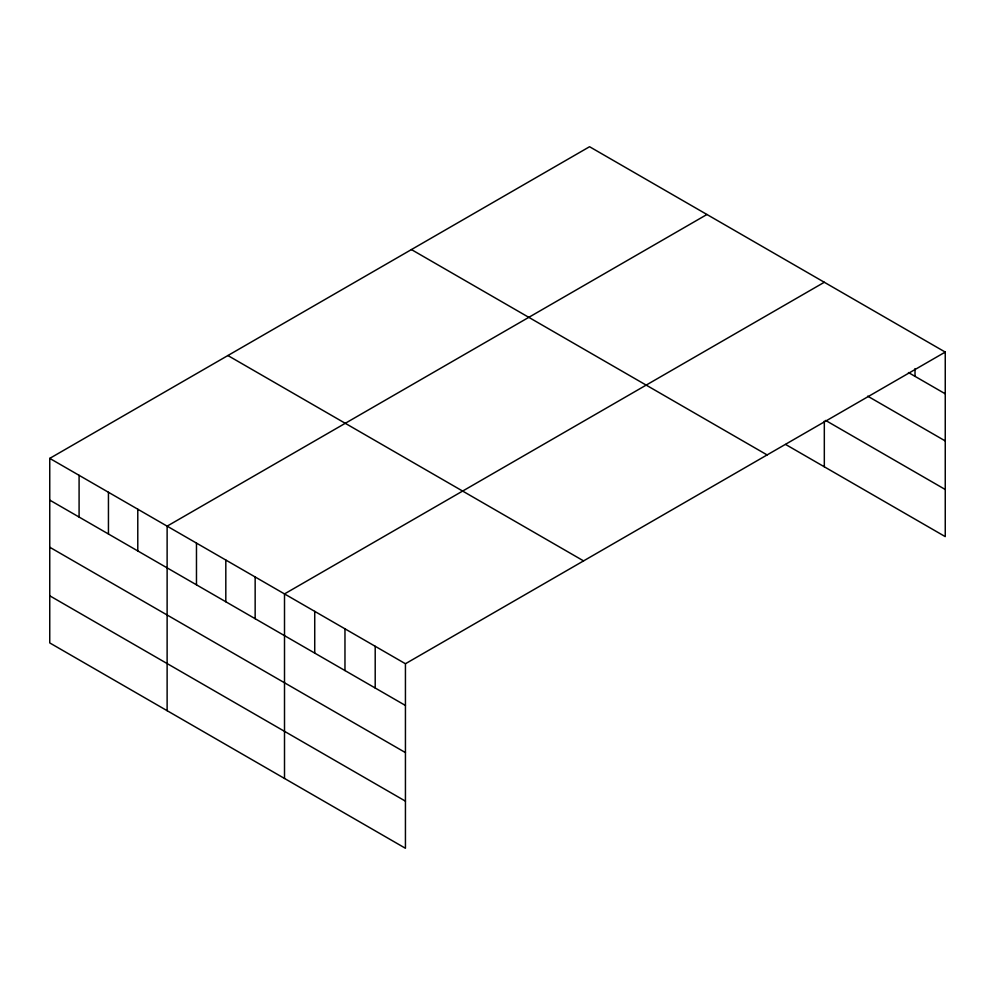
<?xml version="1.0" encoding="UTF-8"?>
<svg xmlns="http://www.w3.org/2000/svg" width="995" height="995" viewBox="0 0 995 995"><rect width="100%" height="100%" fill="white"/><g stroke="black" fill="none" stroke-linecap="round" stroke-linejoin="round"><path stroke-width="1.49" d="M49.75 458.384L405.438 663.74L405.438 848.275L49.75 642.919L49.75 458.384L589.562 146.725L945.25 352.081L945.25 536.616L785.64 444.466M706.935 214.497L167.123 526.156L167.123 710.679M824.32 282.257L284.508 593.915L284.508 778.451M405.438 663.74L945.25 352.081M908.447 372.553L945.25 393.809M867.69 396.159L945.25 440.934M825.626 420.425L945.25 489.49M411.42 249.571L767.108 454.926M227.892 355.538L583.58 560.894M49.75 500.112L405.438 705.467M49.75 547.238L405.438 752.593M49.75 595.794L405.438 801.149M915.014 368.623L915.014 376.359M824.32 421.134L824.32 466.792M375.202 646.29L375.202 688.018M344.966 628.828L344.966 670.555M314.731 611.378L314.731 653.106M255.155 576.976L255.155 618.703M225.815 560.036L225.815 601.764M196.475 543.096L196.475 584.824M137.783 509.216L137.783 550.944M108.443 492.276L108.443 533.992M79.09 475.324L79.09 517.052"/></g></svg>
